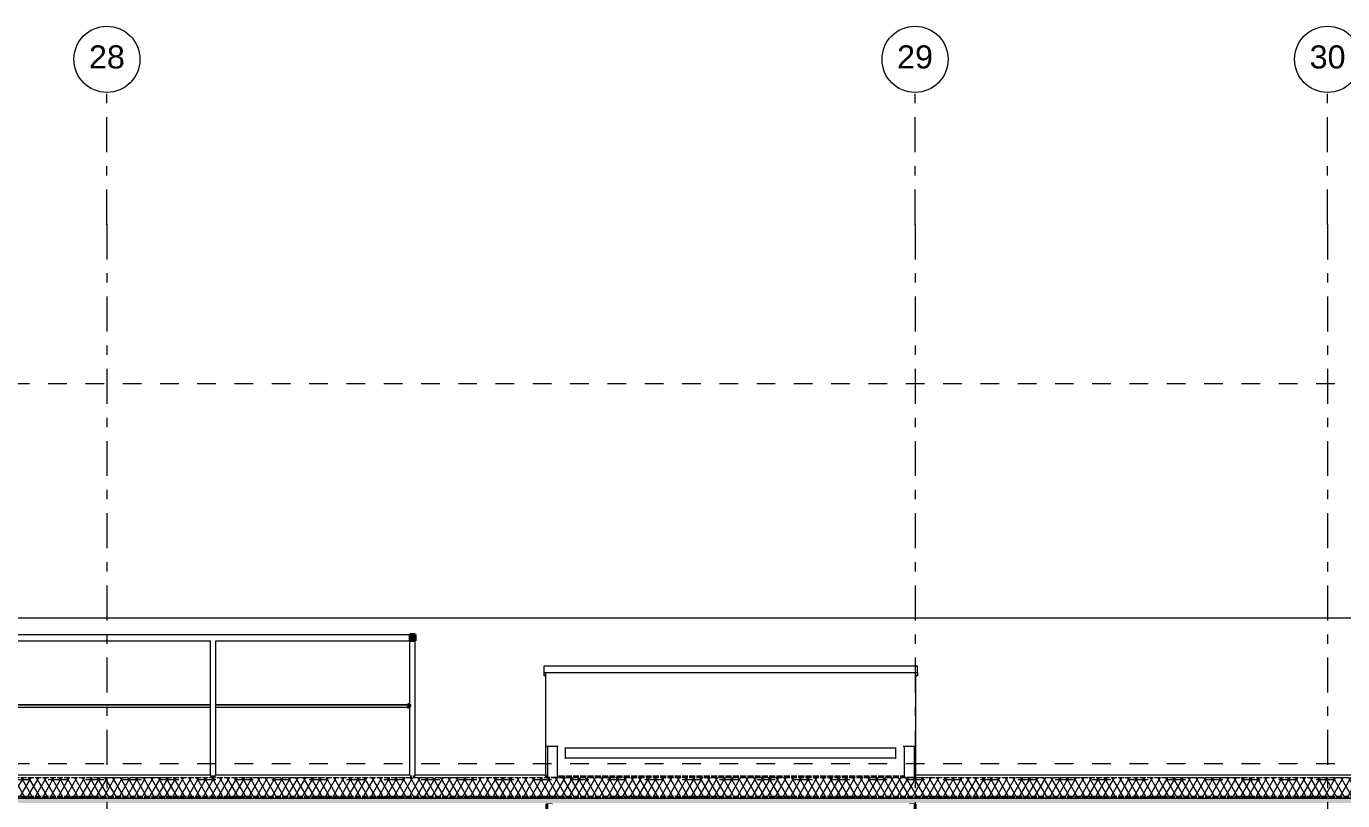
# Model space of a CAD drawing. Header units: millimetres. Extents: x -48147 to 1414029, y -496296 to 18123.
# Drawn here: x 1392885 to 1402847, y -474796 to -468932 of the extents above; entities that cross this region are included whole.
import ezdxf
from ezdxf.enums import TextEntityAlignment as Align

# ---------------------------------------------------------------- set-up
doc = ezdxf.new("R2010")
doc.units = ezdxf.units.MM
doc.header["$MEASUREMENT"] = 0
for name, pattern in [('Dashed', [2822.222233, 1411.111116, -1411.111116]), ('Double Dashed', [546.805537, 264.583325, -105.833328, 70.555556, -105.833328]), ('Hidden Line', [55, 45, -10]), ('Wipeout_Contour', [1000, 0, -1000])]:
    doc.linetypes.add(name, pattern=pattern)
for name, color, linetype, lineweight, true_color in [('0_Pen_No__105', 7, 'Continuous', 15, 0xa6a6a6), ('New_A-15-MG_Structural_Grid_Phase_2_Pen_No__222', 7, 'Continuous', 13, 0x65af33), ('New_A-20-M_Roof_Pen_No__149', 7, 'Continuous', 0, 0x2a2a2a), ('New_A-20-M_Roof_Pen_No__162', 7, 'Continuous', 0, 0xe47200), ('New_A-20-M_Roof_Pen_No__63', 7, 'Continuous', 20, 0x606060), ('New_A-20-M_Roof_Pen_No__81', 7, 'Continuous', 20, 0x6a6a6a), ('New_A-25-M_Wall_Ext_Pen_No__104', 7, 'Continuous', 15, 0xa6a6a6), ('New_A-25-M_Wall_Ext_Pen_No__44', 7, 'Continuous', 35, 0x444444), ('New_A-25-M_Wall_Ext_Pen_No__64', 7, 'Continuous', 20, 0x606060)]:
    doc.layers.add(name, color=color, linetype=linetype, lineweight=lineweight, true_color=true_color)
for name, color, linetype, lineweight in [('A-25-M_Wall_Int_Pen_No__2', 8, 'Continuous', 15), ('New_A-20-M_Roof_Pen_No__195', 7, 'Continuous', 35), ('New_A-20-M_Roof_Pen_No__85', 8, 'Continuous', 20), ('New_A-20-M_Roof_Pen_No__92', 8, 'Continuous', 13), ('New_A-25-M_Wall_Ext_Pen_No__87', 8, 'Continuous', 20), ('S-280-M_COLUMN.IFC Import_Pen_No__88', 8, 'Continuous', 20), ('S-280-M_STRUCT_FRAME.IFC Import_Pen_No__90', 8, 'Continuous', 20)]:
    doc.layers.add(name, color=color, linetype=linetype, lineweight=lineweight)
for name, color, linetype in [('New_A-15-MG_Structural_Grid_Phase_2', 7, 'Continuous'), ('New_A-20-M_Roof', 7, 'Continuous'), ('New_A-25-M_Wall_Ext', 7, 'Continuous'), ('S-280-M_COLUMN.IFC Import', 7, 'Continuous'), ('S-280-M_STRUCT_FRAME.IFC Import', 7, 'Continuous')]:
    doc.layers.add(name, color=color, linetype=linetype)
doc.styles.add('GENERATED_STYLE_2', font='')
doc.styles.get('GENERATED_STYLE_2').set_extended_font_data('Swis721 BT')
pattern_1 = [(60, (1372878.996, -490836.73), (-43.30127, 25), []), (120, (1372878.996, -490836.73), (43.30127, 25), [])]

# ---------------------------------------------------------------- blocks, each defined once
blk = doc.blocks.new('Section Elem_3_2', base_point=(1372879, -490836.7))
at = {"color": 254, "linetype": 'Wipeout_Contour', "lineweight": 0, "ltscale": 5889625.299471021}
blk.add_wipeout([(1393888.5, -473586.7), (1393888.5, -474066.7), (1394278.3, -474066.7), (1394278.3, -473586.7)], dxfattribs=at).dxf.layer = 'New_A-25-M_Wall_Ext'
at = {"color": 254, "linetype": 'Wipeout_Contour', "lineweight": 0, "ltscale": 44389821.0649334}
blk.add_wipeout([(1393888.5, -473536.7), (1395828.3, -473536.7), (1395828.3, -474602.5), (1396816, -474602.5), (1396816, -473849.7), (1396803.5, -473849.7), (1396803.5, -473774.9), (1399628.5, -473774.9), (1399628.5, -473849.7), (1399616, -473849.7), (1399616, -474602.5), (1403585.2, -474602.5), (1403585.2, -474573.2), (1403583.2, -474573.2), (1403583.2, -474500.1), (1403598.2, -474489.4), (1403598.2, -473697.3), (1404822.2, -473697.3), (1404822.2, -474489.4), (1404837.2, -474500.1), (1404837.2, -474573.2), (1404835.2, -474573.2), (1404835.2, -474602.5), (1405702.4, -474602.5), (1405702.4, -473563.7), (1405638.4, -473563.7), (1405638.4, -473488.7), (1405702.4, -473488.7), (1405702.4, -473413.6), (1393888.5, -473413.6)], dxfattribs=at).dxf.layer = 'New_A-25-M_Wall_Ext'
at = {"layer": 'New_A-25-M_Wall_Ext_Pen_No__87', "linetype": 'Continuous'}
blk.add_line((1405702.4, -473413.6), (1393888.5, -473413.6), dxfattribs=at)
at = {"color": 254, "linetype": 'Wipeout_Contour', "lineweight": 0, "ltscale": 5890292.274221227}
blk.add_wipeout([(1394278.3, -474086.7), (1393888.5, -474086.7), (1393888.5, -474602.5), (1394278.3, -474602.5)], dxfattribs=at).dxf.layer = 'New_A-25-M_Wall_Ext'
at = {"color": 254, "linetype": 'Wipeout_Contour', "lineweight": 0, "ltscale": 5893965.329469787}
blk.add_wipeout([(1394318.3, -474086.7), (1394318.3, -474602.5), (1395788.3, -474602.5), (1395788.3, -474086.7)], dxfattribs=at).dxf.layer = 'New_A-25-M_Wall_Ext'
at = {"color": 254, "linetype": 'Wipeout_Contour', "lineweight": 0, "ltscale": 5893298.770110936}
blk.add_wipeout([(1395788.3, -473586.7), (1394318.3, -473586.7), (1394318.3, -474066.7), (1395788.3, -474066.7)], dxfattribs=at).dxf.layer = 'New_A-25-M_Wall_Ext'
blk = doc.blocks.new('Section Elem_83_2', base_point=(1372879, -490836.7))
at = {"color": 254, "linetype": 'Wipeout_Contour', "lineweight": 0, "ltscale": 8794261.703250661}
blk.add_wipeout([(1383707.5, -473413.6), (1383707.5, -473489.8), (1383784, -473489.8), (1383784, -473536.7), (1393888.5, -473536.7), (1393888.5, -473413.6)], dxfattribs=at).dxf.layer = 'New_A-25-M_Wall_Ext'
at = {"color": 254, "linetype": 'Wipeout_Contour', "lineweight": 0, "ltscale": 5886841.80075986}
blk.add_wipeout([(1392808.3, -473586.7), (1392808.3, -474066.7), (1393888.5, -474066.7), (1393888.5, -473586.7)], dxfattribs=at).dxf.layer = 'New_A-25-M_Wall_Ext'
at = {"layer": 'New_A-25-M_Wall_Ext_Pen_No__87', "linetype": 'Continuous'}
blk.add_line((1393888.5, -473413.6), (1383707.5, -473413.6), dxfattribs=at)
at = {"color": 254, "linetype": 'Wipeout_Contour', "lineweight": 0, "ltscale": 5887509.091026202}
blk.add_wipeout([(1393888.5, -474086.7), (1392808.3, -474086.7), (1392808.3, -474602.5), (1393888.5, -474602.5)], dxfattribs=at).dxf.layer = 'New_A-25-M_Wall_Ext'
blk = doc.blocks.new('Section Elem_196_2', base_point=(1372879, -490836.7))
at = {"color": 254, "linetype": 'Wipeout_Contour', "lineweight": 0, "ltscale": 5892920.011139164}
blk.add_wipeout([(1394298.3, -473536.7), (1394298.3, -473586.7), (1395788.3, -473586.7), (1395788.3, -473536.7)], dxfattribs=at).dxf.layer = 'New_A-25-M_Wall_Ext'
at = {"layer": 'New_A-25-M_Wall_Ext_Pen_No__64', "linetype": 'Continuous'}
blk.add_line((1394298.3, -473536.7), (1395788.3, -473536.7), dxfattribs=at)
at = {"color": 254, "linetype": 'Wipeout_Contour', "lineweight": 0, "ltscale": 5896512.182254318}
blk.add_wipeout([(1395828.3, -473586.7), (1395788.3, -473586.7), (1395788.3, -474616.6), (1395828.3, -474616.6)], dxfattribs=at).dxf.layer = 'New_A-25-M_Wall_Ext'
at = {"layer": 'New_A-25-M_Wall_Ext_Pen_No__64', "linetype": 'Continuous'}
blk.add_line((1394318.3, -473586.7), (1395788.3, -473586.7), dxfattribs=at)
at = {"color": 254, "linetype": 'Wipeout_Contour', "lineweight": 0, "ltscale": 5893584.703203319}
blk.add_wipeout([(1394318.3, -474068.1), (1395773.3, -474068.1), (1395778.3, -474066.7), (1394318.3, -474066.7)], dxfattribs=at).dxf.layer = 'New_A-25-M_Wall_Ext'
at = {"color": 254, "linetype": 'Wipeout_Contour', "lineweight": 0, "ltscale": 5896377.359264798}
blk.add_wipeout([(1395778.3, -474066.7), (1395783.3, -474068.1), (1395788.3, -474068.1), (1395788.3, -474066.7)], dxfattribs=at).dxf.layer = 'New_A-25-M_Wall_Ext'
at = {"color": 254, "linetype": 'Wipeout_Contour', "lineweight": 0, "ltscale": 5896388.555727746}
blk.add_wipeout([(1395783.3, -474068.1), (1395787, -474071.7), (1395788.3, -474071.7), (1395788.3, -474068.1)], dxfattribs=at).dxf.layer = 'New_A-25-M_Wall_Ext'
at = {"color": 254, "linetype": 'Wipeout_Contour', "lineweight": 0, "ltscale": 5893579.719695132}
blk.add_wipeout([(1394318.3, -474071.7), (1395769.7, -474071.7), (1395773.3, -474068.1), (1394318.3, -474068.1)], dxfattribs=at).dxf.layer = 'New_A-25-M_Wall_Ext'
at = {"color": 254, "linetype": 'Wipeout_Contour', "lineweight": 0, "ltscale": 4422297.90976341}
blk.add_wipeout([(1395787, -474071.7), (1395788.3, -474076.7), (1395788.3, -474071.7)], dxfattribs=at).dxf.layer = 'New_A-25-M_Wall_Ext'
at = {"color": 254, "linetype": 'Wipeout_Contour', "lineweight": 0, "ltscale": 5893580.556782922}
blk.add_wipeout([(1394318.3, -474076.7), (1395768.3, -474076.7), (1395769.7, -474071.7), (1394318.3, -474071.7)], dxfattribs=at).dxf.layer = 'New_A-25-M_Wall_Ext'
at = {"color": 254, "linetype": 'Wipeout_Contour', "lineweight": 0, "ltscale": 4422304.663456164}
blk.add_wipeout([(1395787, -474081.7), (1395788.3, -474081.7), (1395788.3, -474076.7)], dxfattribs=at).dxf.layer = 'New_A-25-M_Wall_Ext'
at = {"color": 254, "linetype": 'Wipeout_Contour', "lineweight": 0, "ltscale": 5893586.991945555}
blk.add_wipeout([(1395768.3, -474076.7), (1394318.3, -474076.7), (1394318.3, -474081.7), (1395769.7, -474081.7)], dxfattribs=at).dxf.layer = 'New_A-25-M_Wall_Ext'
at = {"color": 254, "linetype": 'Wipeout_Contour', "lineweight": 0, "ltscale": 5893597.300872965}
blk.add_wipeout([(1395769.7, -474081.7), (1394318.3, -474081.7), (1394318.3, -474085.4), (1395773.3, -474085.4)], dxfattribs=at).dxf.layer = 'New_A-25-M_Wall_Ext'
at = {"color": 254, "linetype": 'Wipeout_Contour', "lineweight": 0, "ltscale": 5896406.12853261}
blk.add_wipeout([(1395787, -474081.7), (1395783.3, -474085.4), (1395788.3, -474085.4), (1395788.3, -474081.7)], dxfattribs=at).dxf.layer = 'New_A-25-M_Wall_Ext'
at = {"color": 254, "linetype": 'Wipeout_Contour', "lineweight": 0, "ltscale": 5893608.719492753}
blk.add_wipeout([(1394318.3, -474085.4), (1394318.3, -474086.7), (1395778.3, -474086.7), (1395773.3, -474085.4)], dxfattribs=at).dxf.layer = 'New_A-25-M_Wall_Ext'
at = {"color": 254, "linetype": 'Wipeout_Contour', "lineweight": 0, "ltscale": 5896401.364173083}
blk.add_wipeout([(1395783.3, -474085.4), (1395778.3, -474086.7), (1395788.3, -474086.7), (1395788.3, -474085.4)], dxfattribs=at).dxf.layer = 'New_A-25-M_Wall_Ext'
at = {"layer": 'New_A-25-M_Wall_Ext_Pen_No__64', "linetype": 'Continuous'}
for p, q in [((1395788.3, -474616.6), (1395788.3, -473586.7)), ((1395828.3, -474616.6), (1395828.3, -473586.7)), ((1394318.3, -474066.7), (1395788.3, -474066.7)), ((1394318.3, -474086.7), (1395788.3, -474086.7))]:
    blk.add_line(p, q, dxfattribs=at)
blk = doc.blocks.new('Section Elem_197_2', base_point=(1372879, -490836.7))
at = {"color": 254, "linetype": 'Wipeout_Contour', "lineweight": 0, "ltscale": 5887238.758944627}
blk.add_wipeout([(1392788.3, -473586.7), (1394298.3, -473586.7), (1394298.3, -473536.7), (1392788.3, -473536.7)], dxfattribs=at).dxf.layer = 'New_A-25-M_Wall_Ext'
at = {"layer": 'New_A-25-M_Wall_Ext_Pen_No__64', "linetype": 'Continuous'}
blk.add_line((1392788.3, -473536.7), (1394298.3, -473536.7), dxfattribs=at)
at = {"color": 254, "linetype": 'Wipeout_Contour', "lineweight": 0, "ltscale": 5890793.404941726}
blk.add_wipeout([(1394318.3, -473586.7), (1394278.3, -473586.7), (1394278.3, -474616.6), (1394318.3, -474616.6)], dxfattribs=at).dxf.layer = 'New_A-25-M_Wall_Ext'
at = {"layer": 'New_A-25-M_Wall_Ext_Pen_No__64', "linetype": 'Continuous'}
blk.add_line((1392808.3, -473586.7), (1394278.3, -473586.7), dxfattribs=at)
at = {"color": 254, "linetype": 'Wipeout_Contour', "lineweight": 0, "ltscale": 5887889.872229596}
blk.add_wipeout([(1392808.3, -474068.1), (1394278.3, -474068.1), (1394278.3, -474066.7), (1392808.3, -474066.7)], dxfattribs=at).dxf.layer = 'New_A-25-M_Wall_Ext'
at = {"color": 254, "linetype": 'Wipeout_Contour', "lineweight": 0, "ltscale": 5887893.092875013}
blk.add_wipeout([(1392808.3, -474071.7), (1394278.3, -474071.7), (1394278.3, -474068.1), (1392808.3, -474068.1)], dxfattribs=at).dxf.layer = 'New_A-25-M_Wall_Ext'
at = {"color": 254, "linetype": 'Wipeout_Contour', "lineweight": 0, "ltscale": 5887898.67121969}
blk.add_wipeout([(1392808.3, -474076.7), (1394278.3, -474076.7), (1394278.3, -474071.7), (1392808.3, -474071.7)], dxfattribs=at).dxf.layer = 'New_A-25-M_Wall_Ext'
at = {"color": 254, "linetype": 'Wipeout_Contour', "lineweight": 0, "ltscale": 5887905.112586438}
blk.add_wipeout([(1392808.3, -474081.7), (1394278.3, -474081.7), (1394278.3, -474076.7), (1392808.3, -474076.7)], dxfattribs=at).dxf.layer = 'New_A-25-M_Wall_Ext'
at = {"color": 254, "linetype": 'Wipeout_Contour', "lineweight": 0, "ltscale": 5887910.691036407}
blk.add_wipeout([(1392808.3, -474085.4), (1394278.3, -474085.4), (1394278.3, -474081.7), (1392808.3, -474081.7)], dxfattribs=at).dxf.layer = 'New_A-25-M_Wall_Ext'
at = {"color": 254, "linetype": 'Wipeout_Contour', "lineweight": 0, "ltscale": 5887913.91177223}
blk.add_wipeout([(1392808.3, -474086.7), (1394278.3, -474086.7), (1394278.3, -474085.4), (1392808.3, -474085.4)], dxfattribs=at).dxf.layer = 'New_A-25-M_Wall_Ext'
at = {"layer": 'New_A-25-M_Wall_Ext_Pen_No__64', "linetype": 'Continuous'}
for p, q in [((1394278.3, -474616.6), (1394278.3, -473586.7)), ((1394318.3, -474616.6), (1394318.3, -473586.7)), ((1392808.3, -474066.7), (1394278.3, -474066.7)), ((1392808.3, -474086.7), (1394278.3, -474086.7))]:
    blk.add_line(p, q, dxfattribs=at)
blk = doc.blocks.new('Section Elem_208_2', base_point=(1372879, -490836.7))
at = {"layer": 'New_A-25-M_Wall_Ext_Pen_No__104', "linetype": 'Continuous'}
for points in [[(1395788.3, -473586.7), (1395828.3, -473586.7), (1395828.3, -473536.7), (1395788.3, -473536.7)], [(1395773.3, -474085.4), (1395778.3, -474086.7), (1395783.3, -474085.4), (1395787, -474081.7), (1395788.3, -474076.7), (1395787, -474071.7), (1395783.3, -474068.1), (1395778.3, -474066.7), (1395773.3, -474068.1), (1395769.7, -474071.7), (1395768.3, -474076.7), (1395769.7, -474081.7)]]:
    blk.add_hatch(color=256, dxfattribs=at).paths.add_polyline_path(points)
at = {"layer": 'New_A-25-M_Wall_Ext_Pen_No__44', "linetype": 'Continuous'}
for p, q in [((1395788.3, -473536.7), (1395788.3, -473586.7)), ((1395828.3, -473536.7), (1395788.3, -473536.7)), ((1395828.3, -473586.7), (1395788.3, -473586.7)), ((1395828.3, -473536.7), (1395828.3, -473586.7)), ((1395769.7, -474071.7), (1395768.3, -474076.7)), ((1395768.3, -474076.7), (1395769.7, -474081.7)), ((1395773.3, -474068.1), (1395769.7, -474071.7)), ((1395769.7, -474081.7), (1395773.3, -474085.4)), ((1395778.3, -474066.7), (1395773.3, -474068.1)), ((1395773.3, -474085.4), (1395778.3, -474086.7)), ((1395778.3, -474066.7), (1395783.3, -474068.1)), ((1395783.3, -474085.4), (1395778.3, -474086.7)), ((1395783.3, -474068.1), (1395787, -474071.7)), ((1395787, -474081.7), (1395783.3, -474085.4)), ((1395787, -474071.7), (1395788.3, -474076.7)), ((1395788.3, -474076.7), (1395787, -474081.7))]:
    blk.add_line(p, q, dxfattribs=at)
blk = doc.blocks.new('*X386', base_point=(1372879, -490836.7))
at = {"layer": 'New_A-20-M_Roof_Pen_No__162', "linetype": 'Continuous'}
for points in [[(1393129.8, -474616.6), (1392979.8, -474616.6), (1392979.8, -474618.6), (1393129.8, -474618.6)], [(1393429.8, -474616.6), (1393279.8, -474616.6), (1393279.8, -474618.6), (1393429.8, -474618.6)], [(1393729.8, -474616.6), (1393579.8, -474616.6), (1393579.8, -474618.6), (1393729.8, -474618.6)], [(1394029.8, -474616.6), (1393879.8, -474616.6), (1393879.8, -474618.6), (1394029.8, -474618.6)], [(1394329.8, -474616.6), (1394179.8, -474616.6), (1394179.8, -474618.6), (1394329.8, -474618.6)], [(1394629.8, -474616.6), (1394479.8, -474616.6), (1394479.8, -474618.6), (1394629.8, -474618.6)], [(1394929.8, -474616.6), (1394779.8, -474616.6), (1394779.8, -474618.6), (1394929.8, -474618.6)], [(1395229.8, -474616.6), (1395079.8, -474616.6), (1395079.8, -474618.6), (1395229.8, -474618.6)], [(1395529.8, -474616.6), (1395379.8, -474616.6), (1395379.8, -474618.6), (1395529.8, -474618.6)], [(1395829.8, -474616.6), (1395679.8, -474616.6), (1395679.8, -474618.6), (1395829.8, -474618.6)], [(1396129.8, -474616.6), (1395979.8, -474616.6), (1395979.8, -474618.6), (1396129.8, -474618.6)], [(1396429.8, -474616.6), (1396279.8, -474616.6), (1396279.8, -474618.6), (1396429.8, -474618.6)], [(1396729.8, -474616.6), (1396579.8, -474616.6), (1396579.8, -474618.6), (1396729.8, -474618.6)], [(1397029.8, -474616.6), (1396879.8, -474616.6), (1396879.8, -474618.6), (1397029.8, -474618.6)], [(1397329.8, -474616.6), (1397179.8, -474616.6), (1397179.8, -474618.6), (1397329.8, -474618.6)], [(1397629.8, -474616.6), (1397479.8, -474616.6), (1397479.8, -474618.6), (1397629.8, -474618.6)], [(1397929.8, -474616.6), (1397779.8, -474616.6), (1397779.8, -474618.6), (1397929.8, -474618.6)], [(1398229.8, -474616.6), (1398079.8, -474616.6), (1398079.8, -474618.6), (1398229.8, -474618.6)], [(1398529.8, -474616.6), (1398379.8, -474616.6), (1398379.8, -474618.6), (1398529.8, -474618.6)], [(1398829.8, -474616.6), (1398679.8, -474616.6), (1398679.8, -474618.6), (1398829.8, -474618.6)], [(1399129.8, -474616.6), (1398979.8, -474616.6), (1398979.8, -474618.6), (1399129.8, -474618.6)], [(1399429.8, -474616.6), (1399279.8, -474616.6), (1399279.8, -474618.6), (1399429.8, -474618.6)], [(1399729.8, -474616.6), (1399579.8, -474616.6), (1399579.8, -474618.6), (1399729.8, -474618.6)], [(1400029.8, -474616.6), (1399879.8, -474616.6), (1399879.8, -474618.6), (1400029.8, -474618.6)], [(1400329.8, -474616.6), (1400179.8, -474616.6), (1400179.8, -474618.6), (1400329.8, -474618.6)], [(1400629.8, -474616.6), (1400479.8, -474616.6), (1400479.8, -474618.6), (1400629.8, -474618.6)], [(1400929.8, -474616.6), (1400779.8, -474616.6), (1400779.8, -474618.6), (1400929.8, -474618.6)], [(1401229.8, -474616.6), (1401079.8, -474616.6), (1401079.8, -474618.6), (1401229.8, -474618.6)], [(1401529.8, -474616.6), (1401379.8, -474616.6), (1401379.8, -474618.6), (1401529.8, -474618.6)], [(1401829.8, -474616.6), (1401679.8, -474616.6), (1401679.8, -474618.6), (1401829.8, -474618.6)], [(1402129.8, -474616.6), (1401979.8, -474616.6), (1401979.8, -474618.6), (1402129.8, -474618.6)], [(1402429.8, -474616.6), (1402279.8, -474616.6), (1402279.8, -474618.6), (1402429.8, -474618.6)], [(1402729.8, -474616.6), (1402579.8, -474616.6), (1402579.8, -474618.6), (1402729.8, -474618.6)]]:
    blk.add_hatch(color=256, dxfattribs=at).paths.add_polyline_path(points)
blk = doc.blocks.new('Section Elem_359_2', base_point=(1372879, -490836.7))
at = {"color": 254, "linetype": 'Wipeout_Contour', "lineweight": 0, "ltscale": 5875805.025016169}
blk.add_wipeout([(1405702.4, -474618.6), (1405702.4, -474616.6), (1374607.4, -474616.6), (1374607.4, -474618.6)], dxfattribs=at).dxf.layer = 'New_A-20-M_Roof'
at = {"layer": 'New_A-20-M_Roof'}
blk.add_blockref('*X386', (1372879, -490836.7), dxfattribs=at)
at = {"color": 254, "linetype": 'Wipeout_Contour', "lineweight": 0, "ltscale": 5875903.278847966}
blk.add_wipeout([(1405702.4, -474768.6), (1405702.4, -474618.6), (1374607.4, -474618.6), (1374607.4, -474768.6)], dxfattribs=at).dxf.layer = 'New_A-20-M_Roof'
at = {"layer": 'New_A-20-M_Roof_Pen_No__85', "linetype": 'Continuous'}
h = blk.add_hatch(dxfattribs=at)
h.set_pattern_fill('Batt_Insulation_0002', color=256, style=0, pattern_type=2)
h.set_pattern_definition(pattern_1)
h.paths.add_polyline_path([(1405702.4, -474768.6), (1405702.4, -474618.6), (1374607.4, -474618.6), (1374607.4, -474768.6)])
at = {"layer": 'New_A-20-M_Roof_Pen_No__195', "linetype": 'Hidden Line'}
for p, q in [((1405702.4, -474616.6), (1374607.4, -474616.6)), ((1405702.4, -474618.6), (1374607.4, -474618.6))]:
    blk.add_line(p, q, dxfattribs=at)
at = {"color": 254, "linetype": 'Wipeout_Contour', "lineweight": 0, "ltscale": 5876006.705043239}
blk.add_wipeout([(1405702.4, -474778.6), (1405702.4, -474768.6), (1374607.4, -474768.6), (1374607.4, -474778.6)], dxfattribs=at).dxf.layer = 'New_A-20-M_Roof'
at = {"layer": 'New_A-20-M_Roof_Pen_No__81', "linetype": 'Continuous', "lineweight": 0, "true_color": 0x353535}
blk.add_hatch(color=250, dxfattribs=at).paths.add_polyline_path([(1374607.4, -474813.6), (1405702.4, -474813.6), (1405702.4, -474778.6), (1374607.4, -474778.6)])
at = {"layer": 'New_A-20-M_Roof_Pen_No__85', "linetype": 'Continuous'}
h = blk.add_hatch(dxfattribs=at)
h.set_pattern_fill('Batt_Insulation_0002', color=256, style=0, pattern_type=2)
h.set_pattern_definition(pattern_1)
h.paths.add_polyline_path([(1405702.4, -474778.6), (1405702.4, -474768.6), (1374607.4, -474768.6), (1374607.4, -474778.6)])
at = {"layer": 'New_A-20-M_Roof_Pen_No__149', "linetype": 'Continuous'}
blk.add_line((1405702.4, -474778.6), (1374607.4, -474778.6), dxfattribs=at)
at = {"layer": 'New_A-20-M_Roof_Pen_No__195', "linetype": 'Hidden Line'}
blk.add_line((1405702.4, -474768.6), (1374607.4, -474768.6), dxfattribs=at)
blk = doc.blocks.new('Section Elem_360_2', base_point=(1372879, -490836.7))
at = {"color": 254, "linetype": 'Wipeout_Contour', "lineweight": 0, "ltscale": 5888588.656809585}
blk.add_wipeout([(1392808.3, -474602.5), (1392808.3, -474616.6), (1394278.3, -474616.6), (1394278.3, -474602.5)], dxfattribs=at).dxf.layer = 'New_A-20-M_Roof'
at = {"color": 254, "linetype": 'Wipeout_Contour', "lineweight": 0, "ltscale": 5919106.414944178}
blk.add_wipeout([(1399616, -474602.5), (1399616, -474616.6), (1403585.2, -474616.6), (1403585.2, -474602.5)], dxfattribs=at).dxf.layer = 'New_A-20-M_Roof'
at = {"layer": 'New_A-20-M_Roof_Pen_No__92', "linetype": 'Continuous'}
blk.add_line((1403585.2, -474602.5), (1399615.9, -474602.5), dxfattribs=at)
at = {"color": 254, "linetype": 'Wipeout_Contour', "lineweight": 0, "ltscale": 5894306.47835275}
blk.add_wipeout([(1394318.3, -474602.5), (1394318.3, -474616.6), (1395788.3, -474616.6), (1395788.3, -474602.5)], dxfattribs=at).dxf.layer = 'New_A-20-M_Roof'
at = {"layer": 'New_A-20-M_Roof_Pen_No__92', "linetype": 'Continuous'}
blk.add_line((1394278.3, -474602.5), (1392808.3, -474602.5), dxfattribs=at)
at = {"color": 254, "linetype": 'Wipeout_Contour', "lineweight": 0, "ltscale": 5899111.508796909}
blk.add_wipeout([(1395828.3, -474602.5), (1395828.3, -474616.6), (1396816, -474616.6), (1396816, -474602.5)], dxfattribs=at).dxf.layer = 'New_A-20-M_Roof'
at = {"layer": 'New_A-20-M_Roof_Pen_No__92', "linetype": 'Continuous'}
for p, q in [((1395788.3, -474602.5), (1394318.3, -474602.5)), ((1396816, -474602.5), (1395828.3, -474602.5))]:
    blk.add_line(p, q, dxfattribs=at)
blk = doc.blocks.new('Section Elem_374_2', base_point=(1372879, -490836.7))
at = {"color": 254, "linetype": 'Wipeout_Contour', "lineweight": 0, "ltscale": 5905260.359360308}
blk.add_wipeout([(1396803.5, -473824.8), (1399628.5, -473824.8), (1399628.5, -473799.8), (1396803.5, -473799.8)], dxfattribs=at).dxf.layer = 'New_A-20-M_Roof'
at = {"color": 254, "linetype": 'Wipeout_Contour', "lineweight": 0, "ltscale": 7376700.230568608}
blk.add_wipeout([(1396866.6, -474821.9), (1396828, -474821.9), (1396828, -474822), (1396828.8, -474822), (1396866.6, -474822)], dxfattribs=at).dxf.layer = 'New_A-20-M_Roof'
at = {"color": 254, "linetype": 'Wipeout_Contour', "lineweight": 0, "ltscale": 7389694.987140605}
blk.add_wipeout([(1399604, -474821.9), (1399565.6, -474821.9), (1399565.6, -474822), (1399603.3, -474822), (1399604, -474822)], dxfattribs=at).dxf.layer = 'New_A-20-M_Roof'
at = {"color": 254, "linetype": 'Wipeout_Contour', "lineweight": 0, "ltscale": 11810584.77138067}
blk.add_wipeout([(1396803.5, -473824.8), (1396803.5, -473849.7), (1396816, -473849.7), (1396816, -473825), (1399616, -473825), (1399616, -473849.7), (1399628.5, -473849.7), (1399628.5, -473824.8)], dxfattribs=at).dxf.layer = 'New_A-20-M_Roof'
at = {"color": 254, "linetype": 'Wipeout_Contour', "lineweight": 0, "ltscale": 10327240.03682107}
blk.add_wipeout([(1396816.1, -474821.9), (1396816.1, -474846.4), (1396816.2, -474846.4), (1396816.2, -474822.1), (1396819.9, -474822), (1396828, -474822), (1396828, -474821.9)], dxfattribs=at).dxf.layer = 'New_A-20-M_Roof'
at = {"color": 254, "linetype": 'Wipeout_Contour', "lineweight": 0, "ltscale": 10345743.35372398}
blk.add_wipeout([(1399604, -474822), (1399612.2, -474822), (1399615.9, -474822.1), (1399615.9, -474846.4), (1399616, -474846.4), (1399616, -474821.9), (1399604, -474821.9)], dxfattribs=at).dxf.layer = 'New_A-20-M_Roof'
at = {"layer": 'New_A-20-M_Roof_Pen_No__63', "linetype": 'Continuous'}
for p, q in [((1396816, -473849.7), (1396803.5, -473849.7)), ((1399628.5, -473849.7), (1399616, -473849.7)), ((1396828, -474821.9), (1396816.1, -474821.9)), ((1396866.6, -474821.9), (1396828, -474821.9)), ((1399604, -474821.9), (1399565.6, -474821.9)), ((1399616, -474821.9), (1399604, -474821.9)), ((1399616, -474846.4), (1399616, -474821.9))]:
    blk.add_line(p, q, dxfattribs=at)
at = {"color": 254, "linetype": 'Wipeout_Contour', "lineweight": 0, "ltscale": 5905228.268371128}
blk.add_wipeout([(1396803.5, -473799.8), (1399628.5, -473799.8), (1399628.5, -473774.9), (1396803.5, -473774.9)], dxfattribs=at).dxf.layer = 'New_A-20-M_Roof'
at = {"layer": 'New_A-20-M_Roof_Pen_No__63', "linetype": 'Continuous'}
for p, q in [((1396803.5, -473774.9), (1399628.5, -473774.9)), ((1396803.5, -473799.8), (1396803.5, -473774.9)), ((1396803.5, -473824.8), (1396803.5, -473799.8)), ((1399628.5, -473799.8), (1399628.5, -473774.9)), ((1399628.5, -473824.8), (1399628.5, -473799.8)), ((1396803.5, -473849.7), (1396803.5, -473824.8)), ((1396803.5, -473824.8), (1399628.5, -473824.8)), ((1396816, -473825), (1399616, -473825)), ((1396816, -474616.6), (1396816, -473825)), ((1399616, -474616.6), (1399616, -473825)), ((1399628.5, -473824.8), (1399628.5, -473849.7))]:
    blk.add_line(p, q, dxfattribs=at)
blk = doc.blocks.new('Section Elem_615_2', base_point=(1372879, -490836.7))
at = {"color": 254, "linetype": 'Wipeout_Contour', "lineweight": 0, "ltscale": 4425849.990689307}
blk.add_wipeout([(1396910.5, -474386.7), (1396903.6, -474386.7), (1396903.6, -474613.7)], dxfattribs=at).dxf.layer = 'S-280-M_COLUMN.IFC Import'
at = {"color": 254, "linetype": 'Wipeout_Contour', "lineweight": 0, "ltscale": 5901433.433903026}
blk.add_wipeout([(1396816.2, -475086.7), (1396819.9, -475086.7), (1396819.9, -474822), (1396816.2, -474822.1)], dxfattribs=at).dxf.layer = 'S-280-M_COLUMN.IFC Import'
at = {"color": 254, "linetype": 'Wipeout_Contour', "lineweight": 0, "ltscale": 5901843.066311341}
blk.add_wipeout([(1396912.5, -474891.8), (1396912.5, -475086.7), (1396916.2, -475086.7), (1396916.2, -474891.8)], dxfattribs=at).dxf.layer = 'S-280-M_COLUMN.IFC Import'
at = {"color": 254, "linetype": 'Wipeout_Contour', "lineweight": 0, "ltscale": 5901031.23064838}
blk.add_wipeout([(1396903.6, -474613.7), (1396903.6, -474386.7), (1396828.8, -474386.7), (1396828.8, -474613.7)], dxfattribs=at).dxf.layer = 'S-280-M_COLUMN.IFC Import'
at = {"color": 254, "linetype": 'Wipeout_Contour', "lineweight": 0, "ltscale": 5901819.207956233}
blk.add_wipeout([(1396903.6, -474891.8), (1396903.6, -475086.7), (1396912.5, -475086.7), (1396912.5, -474891.8)], dxfattribs=at).dxf.layer = 'S-280-M_COLUMN.IFC Import'
at = {"layer": 'S-280-M_COLUMN.IFC Import_Pen_No__88', "linetype": 'Continuous'}
for p, q in [((1396910.6, -474386.7), (1396903.6, -474386.7)), ((1396903.6, -474386.7), (1396903.6, -474616.6))]:
    blk.add_line(p, q, dxfattribs=at)
at = {"color": 254, "linetype": 'Wipeout_Contour', "lineweight": 0, "ltscale": 4425623.524026395}
blk.add_wipeout([(1396828.8, -474613.7), (1396828.8, -474386.7), (1396821.9, -474386.7)], dxfattribs=at).dxf.layer = 'S-280-M_COLUMN.IFC Import'
at = {"color": 254, "linetype": 'Wipeout_Contour', "lineweight": 0, "ltscale": 11803130.40577318}
blk.add_wipeout([(1396828.8, -474822), (1396828.8, -475086.7), (1396903.6, -475086.7), (1396903.6, -474891.8), (1396866.6, -474891.8), (1396866.6, -474891.8), (1396866.6, -474823.8), (1396866.6, -474822)], dxfattribs=at).dxf.layer = 'S-280-M_COLUMN.IFC Import'
at = {"layer": 'S-280-M_COLUMN.IFC Import_Pen_No__88', "linetype": 'Continuous'}
for p, q in [((1396828.8, -474386.7), (1396821.8, -474386.7)), ((1396903.6, -474386.7), (1396828.8, -474386.7)), ((1396828.8, -474386.7), (1396828.8, -474616.6)), ((1396903.6, -474891.8), (1396903.6, -475086.7)), ((1396916.2, -474891.8), (1396916.2, -475086.7))]:
    blk.add_line(p, q, dxfattribs=at)
at = {"color": 254, "linetype": 'Wipeout_Contour', "lineweight": 0, "ltscale": 5901457.241301525}
blk.add_wipeout([(1396828.8, -474822), (1396819.9, -474822), (1396819.9, -475086.7), (1396828.8, -475086.7)], dxfattribs=at).dxf.layer = 'S-280-M_COLUMN.IFC Import'
at = {"layer": 'S-280-M_COLUMN.IFC Import_Pen_No__88', "linetype": 'Continuous'}
for p, q in [((1396816.2, -474822.1), (1396816.2, -475086.7)), ((1396828.8, -474822), (1396828.8, -475086.7))]:
    blk.add_line(p, q, dxfattribs=at)
blk = doc.blocks.new('Section Elem_616_2', base_point=(1372879, -490836.7))
at = {"color": 254, "linetype": 'Wipeout_Contour', "lineweight": 0, "ltscale": 4433519.735481831}
blk.add_wipeout([(1399610.2, -474386.7), (1399603.3, -474386.7), (1399603.3, -474613.7)], dxfattribs=at).dxf.layer = 'S-280-M_COLUMN.IFC Import'
at = {"color": 254, "linetype": 'Wipeout_Contour', "lineweight": 0, "ltscale": 5911703.424288226}
blk.add_wipeout([(1399515.9, -474891.8), (1399515.9, -475086.7), (1399519.6, -475086.7), (1399519.6, -474891.8)], dxfattribs=at).dxf.layer = 'S-280-M_COLUMN.IFC Import'
at = {"color": 254, "linetype": 'Wipeout_Contour', "lineweight": 0, "ltscale": 5912023.402297929}
blk.add_wipeout([(1399612.2, -475086.7), (1399615.9, -475086.7), (1399615.9, -474822.1), (1399612.2, -474822)], dxfattribs=at).dxf.layer = 'S-280-M_COLUMN.IFC Import'
at = {"color": 254, "linetype": 'Wipeout_Contour', "lineweight": 0, "ltscale": 5911257.442360928}
blk.add_wipeout([(1399603.3, -474613.7), (1399603.3, -474386.7), (1399528.5, -474386.7), (1399528.5, -474613.7)], dxfattribs=at).dxf.layer = 'S-280-M_COLUMN.IFC Import'
at = {"color": 254, "linetype": 'Wipeout_Contour', "lineweight": 0, "ltscale": 5911999.488116254}
blk.add_wipeout([(1399603.3, -474822), (1399603.3, -475086.7), (1399612.2, -475086.7), (1399612.2, -474822)], dxfattribs=at).dxf.layer = 'S-280-M_COLUMN.IFC Import'
at = {"layer": 'S-280-M_COLUMN.IFC Import_Pen_No__88', "linetype": 'Continuous'}
for p, q in [((1399610.3, -474386.7), (1399603.3, -474386.7)), ((1399603.3, -474386.7), (1399603.3, -474616.6))]:
    blk.add_line(p, q, dxfattribs=at)
at = {"color": 254, "linetype": 'Wipeout_Contour', "lineweight": 0, "ltscale": 4433293.22366331}
blk.add_wipeout([(1399528.5, -474613.7), (1399528.5, -474386.7), (1399521.6, -474386.7)], dxfattribs=at).dxf.layer = 'S-280-M_COLUMN.IFC Import'
at = {"color": 254, "linetype": 'Wipeout_Contour', "lineweight": 0, "ltscale": 8867720.519806972}
blk.add_wipeout([(1399528.5, -475086.7), (1399603.3, -475086.7), (1399603.3, -474822), (1399565.6, -474822), (1399565.6, -474891.8), (1399528.5, -474891.8)], dxfattribs=at).dxf.layer = 'S-280-M_COLUMN.IFC Import'
at = {"layer": 'S-280-M_COLUMN.IFC Import_Pen_No__88', "linetype": 'Continuous'}
for p, q in [((1399528.5, -474386.7), (1399521.6, -474386.7)), ((1399603.3, -474386.7), (1399528.5, -474386.7)), ((1399528.5, -474386.7), (1399528.5, -474616.6)), ((1399603.3, -474822), (1399603.3, -475086.7)), ((1399615.9, -474822.1), (1399615.9, -475086.7))]:
    blk.add_line(p, q, dxfattribs=at)
at = {"color": 254, "linetype": 'Wipeout_Contour', "lineweight": 0, "ltscale": 5911727.28741024}
blk.add_wipeout([(1399519.6, -474891.8), (1399519.6, -475086.7), (1399528.5, -475086.7), (1399528.5, -474891.8)], dxfattribs=at).dxf.layer = 'S-280-M_COLUMN.IFC Import'
at = {"layer": 'S-280-M_COLUMN.IFC Import_Pen_No__88', "linetype": 'Continuous'}
for p, q in [((1399515.9, -474891.8), (1399515.9, -475086.7)), ((1399528.5, -474891.8), (1399528.5, -475086.7)), ((1399516, -475086.7), (1399515.9, -475086.7))]:
    blk.add_line(p, q, dxfattribs=at)
blk = doc.blocks.new('Section Elem_617_2', base_point=(1372879, -490836.7))
at = {"color": 254, "linetype": 'Wipeout_Contour', "lineweight": 0, "ltscale": 5906113.382069856}
blk.add_wipeout([(1399465.6, -474474.1), (1396966.6, -474474.1), (1396966.6, -474478.2), (1399465.6, -474478.2)], dxfattribs=at).dxf.layer = 'S-280-M_STRUCT_FRAME.IFC Import'
at = {"color": 254, "linetype": 'Wipeout_Contour', "lineweight": 0, "ltscale": 5906062.670575853}
blk.add_wipeout([(1396966.6, -474399.3), (1396966.6, -474474.1), (1399465.6, -474474.1), (1399465.6, -474399.3)], dxfattribs=at).dxf.layer = 'S-280-M_STRUCT_FRAME.IFC Import'
at = {"layer": 'S-280-M_STRUCT_FRAME.IFC Import_Pen_No__90', "linetype": 'Continuous'}
for p, q in [((1396966.6, -474478.3), (1396966.6, -474474.1)), ((1399465.6, -474474.1), (1396966.6, -474474.1)), ((1399465.6, -474478.3), (1399465.6, -474474.1))]:
    blk.add_line(p, q, dxfattribs=at)
at = {"color": 254, "linetype": 'Wipeout_Contour', "lineweight": 0, "ltscale": 5906010.290212091}
blk.add_wipeout([(1396966.6, -474399.3), (1399465.6, -474399.3), (1399465.6, -474392.6), (1396966.6, -474392.6)], dxfattribs=at).dxf.layer = 'S-280-M_STRUCT_FRAME.IFC Import'
at = {"layer": 'S-280-M_STRUCT_FRAME.IFC Import_Pen_No__90', "linetype": 'Continuous'}
for p, q in [((1396966.6, -474399.3), (1396966.6, -474392.5)), ((1399465.6, -474399.3), (1399465.6, -474392.5)), ((1396966.6, -474474.1), (1396966.6, -474399.3)), ((1399465.6, -474399.3), (1396966.6, -474399.3)), ((1399465.6, -474474.1), (1399465.6, -474399.3))]:
    blk.add_line(p, q, dxfattribs=at)
blk = doc.blocks.new('Standard grid marker[5]_2', base_point=(1393494.9, -469432.1))
at = {"layer": 'New_A-15-MG_Structural_Grid_Phase_2_Pen_No__222', "linetype": 'Double Dashed'}
for q in [(1393494.9, -469432.1), (1393494.9, -493836.7)]:
    blk.add_line((1393494.9, -470432.1), q, dxfattribs=at)
at = {"layer": 'New_A-15-MG_Structural_Grid_Phase_2_Pen_No__222', "linetype": 'Continuous'}
blk.add_circle((1393494.9, -469182.1), 250, dxfattribs=at)
at = {"layer": 'New_A-15-MG_Structural_Grid_Phase_2_Pen_No__222', "linetype": 'Double Dashed'}
blk.add_point((1393494.9, -470432.1), dxfattribs=at)
blk.add_point((1393494.9, -470432.1), dxfattribs=at)
at = {"layer": 'New_A-15-MG_Structural_Grid_Phase_2_Pen_No__222', "style": 'GENERATED_STYLE_2'}
for tag, p in [('AC_MarkerText_1_0', (1393494.9, -469164)), ('AC_MarkerText_1_1', (1393494.9, -495068.6))]:
    blk.add_attdef(tag, text='', height=175, rotation=360, dxfattribs=at).set_placement(p, align=Align.MIDDLE_CENTER)
blk = doc.blocks.new('Standard grid marker[6]_2', base_point=(1399610.9, -469432.1))
at = {"layer": 'New_A-15-MG_Structural_Grid_Phase_2_Pen_No__222', "linetype": 'Double Dashed'}
for q in [(1399610.9, -469432.1), (1399610.9, -493836.7)]:
    blk.add_line((1399610.9, -470432.1), q, dxfattribs=at)
at = {"layer": 'New_A-15-MG_Structural_Grid_Phase_2_Pen_No__222', "linetype": 'Continuous'}
blk.add_circle((1399610.9, -469182.1), 250, dxfattribs=at)
at = {"layer": 'New_A-15-MG_Structural_Grid_Phase_2_Pen_No__222', "linetype": 'Double Dashed'}
blk.add_point((1399610.9, -470432.1), dxfattribs=at)
blk.add_point((1399610.9, -470432.1), dxfattribs=at)
at = {"layer": 'New_A-15-MG_Structural_Grid_Phase_2_Pen_No__222', "style": 'GENERATED_STYLE_2'}
for tag, p in [('AC_MarkerText_1_0', (1399610.9, -469163.9)), ('AC_MarkerText_1_1', (1399610.9, -495068.6))]:
    blk.add_attdef(tag, text='', height=175, rotation=360, dxfattribs=at).set_placement(p, align=Align.MIDDLE_CENTER)
blk = doc.blocks.new('Standard grid marker[7]_2', base_point=(1402733.1, -469432.1))
at = {"layer": 'New_A-15-MG_Structural_Grid_Phase_2_Pen_No__222', "linetype": 'Double Dashed'}
for q in [(1402733.1, -469432.1), (1402733.1, -493836.7)]:
    blk.add_line((1402733.1, -470432.1), q, dxfattribs=at)
at = {"layer": 'New_A-15-MG_Structural_Grid_Phase_2_Pen_No__222', "linetype": 'Continuous'}
blk.add_circle((1402733.1, -469182.1), 250, dxfattribs=at)
at = {"layer": 'New_A-15-MG_Structural_Grid_Phase_2_Pen_No__222', "linetype": 'Double Dashed'}
blk.add_point((1402733.1, -470432.1), dxfattribs=at)
blk.add_point((1402733.1, -470432.1), dxfattribs=at)
at = {"layer": 'New_A-15-MG_Structural_Grid_Phase_2_Pen_No__222', "style": 'GENERATED_STYLE_2'}
for tag, p in [('AC_MarkerText_1_0', (1402733.1, -469163.9)), ('AC_MarkerText_1_1', (1402733.1, -495068.5))]:
    blk.add_attdef(tag, text='', height=175, rotation=360, dxfattribs=at).set_placement(p, align=Align.MIDDLE_CENTER)
blk = doc.blocks.new('S-24 Building Section_STORY_MARKER', base_point=(1372879, -490836.7))
at = {"layer": '0_Pen_No__105', "linetype": 'Dashed', "ltscale": 0.1}
for p, q in [((1358054.7, -471636.7), (1410366.7, -471636.7)), ((1358054.7, -474636.7), (1410366.7, -474636.7))]:
    blk.add_line(p, q, dxfattribs=at)

msp = doc.modelspace()

# ---------------------------------------------------------------- block references
at = {"layer": 'New_A-25-M_Wall_Ext'}
msp.add_blockref('Section Elem_3_2', (1372879, -490836.7), dxfattribs=at)

# ---------------------------------------------------------------- next in the draw order: block references
for name in ['Section Elem_83_2', 'Section Elem_196_2']:
    msp.add_blockref(name, (1372879, -490836.7), dxfattribs=at)

# ---------------------------------------------------------------- next in the draw order: block references
for name in ['Section Elem_197_2', 'Section Elem_208_2']:
    msp.add_blockref(name, (1372879, -490836.7), dxfattribs=at)

# ---------------------------------------------------------------- next in the draw order: block references
at = {"layer": 'New_A-20-M_Roof'}
msp.add_blockref('Section Elem_359_2', (1372879, -490836.7), dxfattribs=at)

# ---------------------------------------------------------------- next in the draw order: block references
msp.add_blockref('Section Elem_360_2', (1372879, -490836.7), dxfattribs=at)

# ---------------------------------------------------------------- next in the draw order: block references
at = {"layer": 'New_A-15-MG_Structural_Grid_Phase_2', "color": 8, "linetype": 'Continuous', "lineweight": 15}
ref = msp.add_blockref('Standard grid marker[5]_2', (1393494.9, -469432.1), dxfattribs=at)
ref.add_attrib('AC_MarkerText_1', '28', dxfattribs={"layer": 'New_A-15-MG_Structural_Grid_Phase_2_Pen_No__222', "color": 85, "true_color": 0x65af33, "height": 175, "rotation": 360, "style": 'GENERATED_STYLE_2'}).set_placement((1393494.9, -469164), align=Align.MIDDLE_CENTER)
ref = msp.add_blockref('Standard grid marker[7]_2', (1402733.1, -469432.1), dxfattribs=at)
ref.add_attrib('AC_MarkerText_1', '30', dxfattribs={"layer": 'New_A-15-MG_Structural_Grid_Phase_2_Pen_No__222', "color": 85, "true_color": 0x65af33, "height": 175, "rotation": 360, "style": 'GENERATED_STYLE_2'}).set_placement((1402733.1, -469163.9), align=Align.MIDDLE_CENTER)
at = {"layer": 'New_A-20-M_Roof'}
msp.add_blockref('Section Elem_374_2', (1372879, -490836.7), dxfattribs=at)

# ---------------------------------------------------------------- next in the draw order: block references
at = {"layer": 'S-280-M_COLUMN.IFC Import'}
for name in ['Section Elem_615_2', 'Section Elem_616_2']:
    msp.add_blockref(name, (1372879, -490836.7), dxfattribs=at)
at = {"layer": 'S-280-M_STRUCT_FRAME.IFC Import'}
msp.add_blockref('Section Elem_617_2', (1372879, -490836.7), dxfattribs=at)

# ---------------------------------------------------------------- next in the draw order: linework, layer by layer
at = {"layer": 'A-25-M_Wall_Int_Pen_No__2', "linetype": 'Dashed', "ltscale": 0.1}
msp.add_line((1361158.9, -474513.9), (1405702.4, -474513.9), dxfattribs=at)

# ---------------------------------------------------------------- next in the draw order: block references
at = {"layer": 'New_A-15-MG_Structural_Grid_Phase_2', "color": 8, "linetype": 'Continuous', "lineweight": 15}
ref = msp.add_blockref('Standard grid marker[6]_2', (1399610.9, -469432.1), dxfattribs=at)
ref.add_attrib('AC_MarkerText_1', '29', dxfattribs={"layer": 'New_A-15-MG_Structural_Grid_Phase_2_Pen_No__222', "color": 85, "true_color": 0x65af33, "height": 175, "rotation": 360, "style": 'GENERATED_STYLE_2'}).set_placement((1399610.9, -469163.9), align=Align.MIDDLE_CENTER)

# ---------------------------------------------------------------- next in the draw order: block references
at = {"linetype": 'Continuous', "lineweight": 0}
msp.add_blockref('S-24 Building Section_STORY_MARKER', (1372879, -490836.7), dxfattribs=at)

doc.saveas('drawing.dxf')
